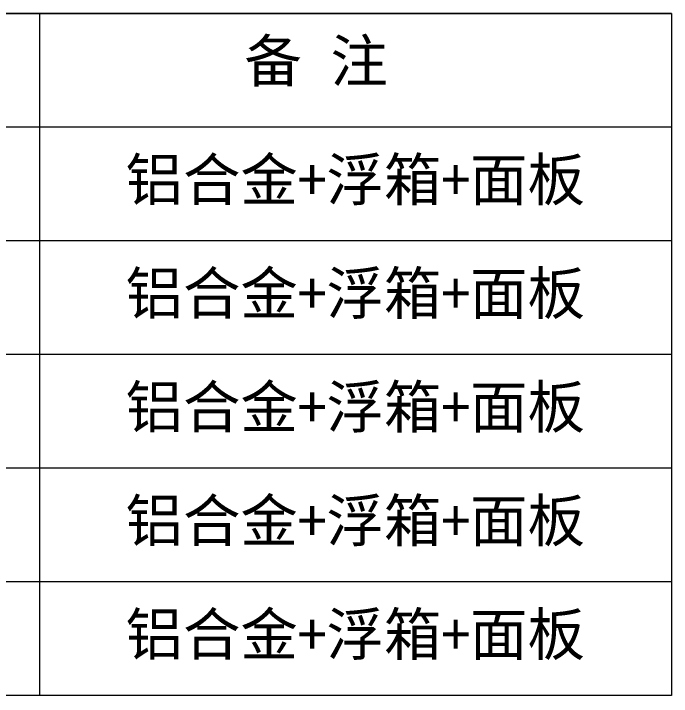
# Model space of a CAD drawing. Header units: millimetres. Extents: x 11827 to 862553, y 15071 to 134256.
# Drawn here: x 439118 to 453174, y 22299 to 36897 of the extents above; entities that cross this region are included whole.
import ezdxf
from ezdxf.enums import TextEntityAlignment as Align

# ---------------------------------------------------------------- set-up
doc = ezdxf.new("R2010")
doc.units = ezdxf.units.MM
doc.layers.add('文本', color=3, linetype='Continuous', lineweight=13)
doc.styles.add('宋体', font='')
doc.styles.get('宋体').set_extended_font_data('SimSun')

msp = doc.modelspace()

# ---------------------------------------------------------------- linework, layer by layer
at = {"layer": '文本'}
for p, q in [((453174, 36897.2), (408504.22, 36897.2)), ((439673.73, 36897.2), (439673.73, 22314.12)), ((453174, 34466.69), (408504.22, 34466.69)), ((453174, 32036.17), (412103.8, 32036.17)), ((453174, 29605.66), (412103.8, 29605.66)), ((453174, 27175.15), (412103.8, 27175.15)), ((453174, 24744.63), (408504.22, 24744.63)), ((453174, 22314.12), (408504.22, 22314.12))]:
    msp.add_line(p, q, dxfattribs=at)
msp.add_lwpolyline([(408504.22, 22299.05), (408504.22, 36897.2), (453174, 36897.2), (453174, 22314.12)], dxfattribs=at)

# ---------------------------------------------------------------- texts
at = {"layer": '文本', "style": '宋体'}
for s, p in [('备 注', (445583.59, 35905.75)), ('铝合金+浮箱+面板', (446418.05, 33369.38)), ('铝合金+浮箱+面板', (446418.05, 30938.87)), ('铝合金+浮箱+面板', (446418.05, 28508.36)), ('铝合金+浮箱+面板', (446418.05, 26077.85)), ('铝合金+浮箱+面板', (446418.05, 23647.33))]:
    msp.add_text(s, height=900, dxfattribs=at).set_placement(p, align=Align.MIDDLE)

doc.saveas('drawing.dxf')
